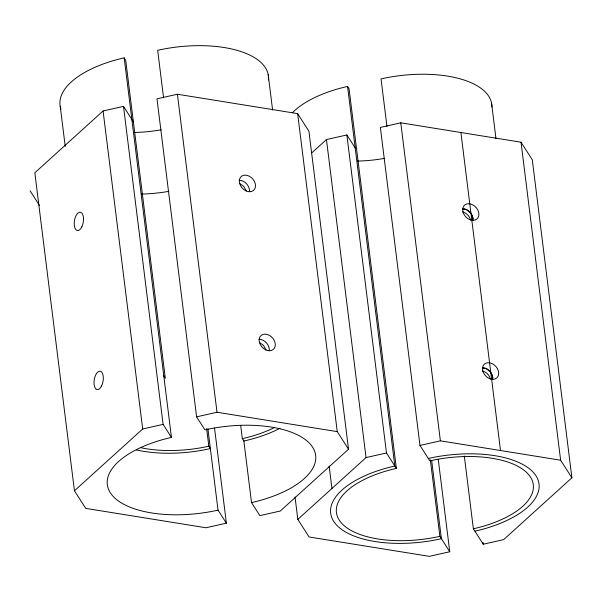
<?xml version="1.0" encoding="UTF-8"?>
<svg xmlns="http://www.w3.org/2000/svg" width="602" height="602" viewBox="0 0 602 602"><rect width="100%" height="100%" fill="white"/><g stroke="black" fill="none" stroke-linecap="round" stroke-linejoin="round"><path stroke-width="0.9" d="M249.567 191.707C249.77 186.056 244.976 180.171 239.114 180.291M269.372 350.718C269.576 345.066 264.782 339.182 258.92 339.295M472.946 220.294L472.751 217.834L471.494 214.56M492.752 379.305L492.556 376.837L491.3 373.564M133.373 121.8L123.493 106.373L103.077 110.971L34.841 172.782L74.445 490.796L85.717 508.381L205.959 527.766L226.382 523.168L214.53 428.045M311.828 152.803L326.45 139.559L346.865 134.961L355.218 147.994M74.445 490.796L142.689 428.985L163.104 424.387L171.45 437.421A88.103 39.86 -7.1 0 0 110.332 492.782A88.103 39.86 -7.1 0 0 218.029 510.135L226.382 523.168M251.523 502.595A88.103 39.86 -7.1 0 0 312.641 447.233A88.103 39.86 -7.1 0 0 204.943 429.881L196.591 416.847L156.987 98.833L177.402 94.236L297.644 113.62L308.916 131.206L348.528 449.22L280.284 511.03L259.868 515.628L251.523 502.595L243.742 440.115M297.824 519.383L366.061 457.573L386.476 452.975L396.357 468.394A82.301 37.234 -7.1 0 0 339.257 520.113A82.301 37.234 -7.1 0 0 439.874 536.329L449.754 551.756L429.331 556.353L309.089 536.969L297.824 519.383L295.033 496.996M473.368 528.789A82.301 37.234 -7.1 0 0 530.46 477.07A82.301 37.234 -7.1 0 0 429.851 460.861L419.97 445.435L380.359 127.421L400.774 122.823L521.023 142.207L532.288 159.793L571.9 477.807L503.663 539.618L483.24 544.216L473.368 528.789L464.308 456.053M196.591 416.847L217.013 412.25L337.255 431.634L348.528 449.22M419.97 445.435L440.386 440.837L560.635 460.214L571.9 477.807M462.486 208.879L466.497 209.737L469.944 212.386A9.323 6.81 52.3 0 1 471.464 214.568M482.292 367.882L486.303 368.74L489.75 371.396M239.498 183.384L243.712 186.387L246.301 190.992M259.304 342.395L263.518 345.39L266.107 349.995M292.263 112.86A88.103 39.86 -7.1 0 1 347.55 86.44L349.077 88.833L396.357 468.394M60.968 108.985A88.103 39.86 -7.1 0 1 124.178 57.852L125.705 60.245L165.317 378.259L163.782 375.866M240.695 425.599L242.32 438.655L243.855 441.048A88.103 39.86 -7.1 0 0 280.02 428.255M206.629 428.473L208.834 446.195L210.361 448.588A88.103 39.86 -7.1 0 1 136.225 449.897M30.1 190.819L39.484 205.47M521.023 142.207L560.635 460.214M491.563 103.19L495.98 138.633M460.899 132.515L500.51 450.529M483.015 542.349L483.24 544.216M400.774 122.823L440.386 440.837M438.256 459.431L449.754 551.756M431.649 460.387L441.409 538.722A88.103 39.86 -7.1 0 1 333.704 521.37A88.103 39.86 -7.1 0 1 394.822 466.008L347.55 86.44M430.347 459.86L439.874 536.329M386.966 126.465L381.036 78.9A88.103 39.86 -7.1 0 1 491.887 106.998M346.865 134.961L386.476 452.975M326.45 139.559L366.061 457.573M297.644 113.62L337.255 431.634M329.151 466.091L331.943 488.478M268.191 74.603L272.608 110.046M177.402 94.236L217.013 412.25M207.923 429L218.029 510.135M163.586 97.878L157.664 50.312A88.103 39.86 -7.1 0 1 268.409 79.991M124.178 57.852L171.45 437.421M123.493 106.373L163.104 424.387M103.077 110.971L142.689 428.985M60.23 106.283L65.219 146.384M274.587 427.488A82.301 37.234 -7.1 0 1 242.32 438.655M168.884 191.338A82.301 37.234 -7.1 0 1 141.357 194.055M161.216 129.784A82.301 37.234 -7.1 0 1 134.156 132.493M208.834 446.195A82.301 37.234 -7.1 0 1 140.432 447.61M384.588 158.371A82.301 37.234 -7.1 0 1 357.528 161.08M428.315 458.468A88.103 39.86 -7.1 0 1 536.013 475.821A88.103 39.86 -7.1 0 1 474.895 531.182M482.638 370.99A9.256 7.442 39.7 0 1 490.359 379.057M482.368 367.988A9.263 7.254 49.4 0 1 483.91 368.093M483.888 367.822A9.263 7.367 55.6 0 1 489.862 371.283A9.263 6.833 52.3 0 1 492.865 377.717M489.727 371.411A9.323 6.81 52.3 0 1 491.27 373.579M492.489 377.642A9.263 6.396 53.9 0 1 492.556 379.553M462.833 211.979A9.256 7.442 39.7 0 1 470.553 220.054M462.562 208.984A9.263 7.254 49.4 0 1 464.104 209.082M464.082 208.811A9.263 7.367 55.6 0 1 470.057 212.273M470.102 212.228A9.263 6.833 52.3 0 1 473.059 218.714M472.683 218.631A9.263 6.396 53.9 0 1 472.751 220.55M259.477 342.455A9.271 6.953 47.8 0 0 273.075 349.627A9.271 6.953 47.8 0 0 269.139 335.231A9.271 6.953 47.8 0 0 259.477 342.455M239.671 183.452A9.271 6.953 47.8 0 0 253.276 190.616A9.271 6.953 47.8 0 0 249.333 176.228A9.271 6.953 47.8 0 0 239.671 183.452M101.633 385.852A9.271 4.477 -80.8 0 0 100.301 371.261A9.271 4.477 -80.8 0 0 94.062 384.046A9.271 4.477 -80.8 0 0 101.633 385.852M81.827 226.841A9.271 4.477 -80.8 0 0 80.495 212.258A9.271 4.477 -80.8 0 0 74.257 225.035A9.271 4.477 -80.8 0 0 81.827 226.841M482.849 371.043A9.271 6.953 47.8 0 0 496.454 378.207A9.271 6.953 47.8 0 0 492.519 363.819A9.271 6.953 47.8 0 0 482.849 371.043M463.043 212.039A9.271 6.953 47.8 0 0 476.649 219.203A9.271 6.953 47.8 0 0 472.713 204.815A9.271 6.953 47.8 0 0 463.043 212.039"/></g></svg>
